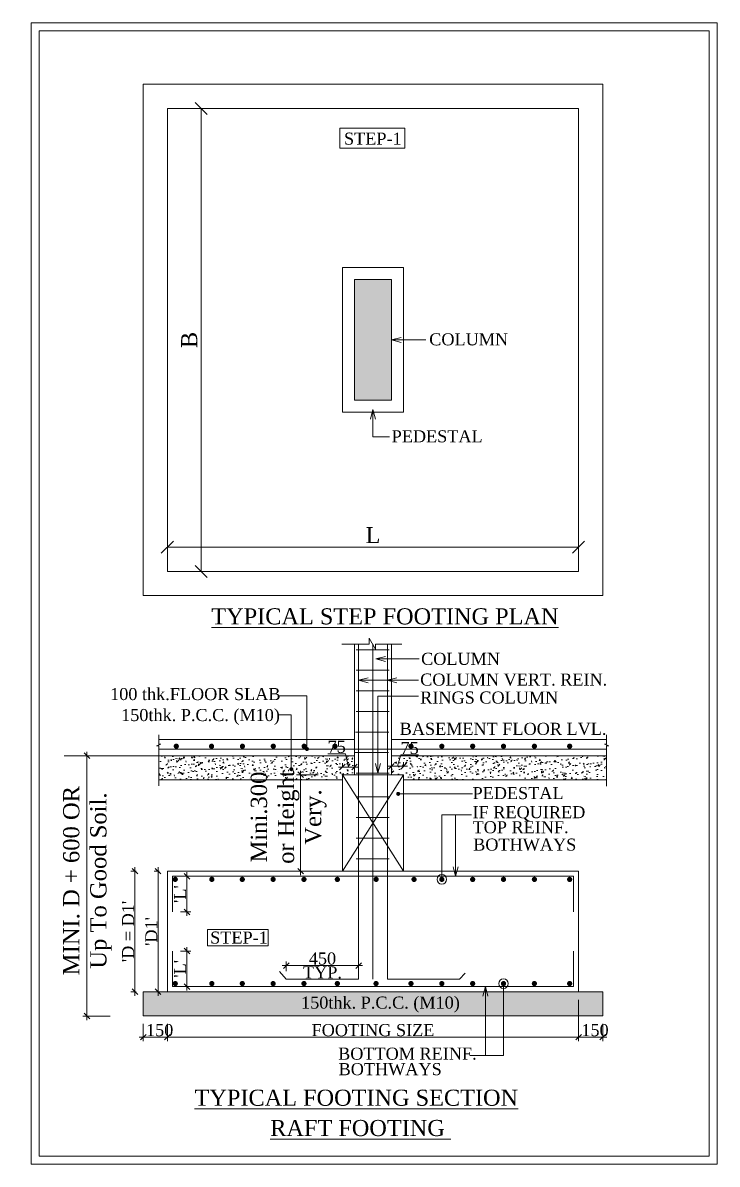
# Model space of a CAD drawing. Header units: inches. Extents: x 10943721 to 11147402, y -2794197 to -2693110.
# Drawn here: x 11053997 to 11058319, y -2745453 to -2738354 of the extents above; entities that cross this region are included whole.
import ezdxf

# ---------------------------------------------------------------- set-up
doc = ezdxf.new("R2010")
doc.units = ezdxf.units.IN
doc.header["$LTSCALE"] = 0.5
doc.header["$MEASUREMENT"] = 0
doc.header["$PDMODE"] = 34
doc.header["$PDSIZE"] = 50
doc.linetypes.add('HIDDEN', pattern=[9.525, 6.35, -3.175])
doc.layers.get('0').update_dxf_attribs({"lineweight": 0})
for name, color, linetype, lineweight in [('S-FOUND-EXCAVATION', 253, 'HIDDEN', 0), ('S-FOUND-FOOTING', 7, 'Continuous', 0), ('S-FOUND-HATCH', 250, 'Continuous', 0), ('S-FOUND-PEDESTAL', 8, 'Continuous', 5), ('S-SECTION', 5, 'Continuous', 5), ('S-SECTION-DIM', 7, 'Continuous', 0), ('S-SECTION-MARK', 124, 'Continuous', 0), ('S-SECTION-TEXT', 7, 'Continuous', 0), ('S-SHEET TEXT TITLE', 1, 'Continuous', 0), ('S-STEEL', 1, 'Continuous', 9), ('S-STEEL-1', 1, 'Continuous', 0), ('S-STEEL-2', 6, 'Continuous', 0)]:
    doc.layers.add(name, color=color, linetype=linetype, lineweight=lineweight)
doc.styles.get("Standard").update_dxf_attribs({"font": 'times.ttf'})
doc.styles.add('TEXT', font='times.ttf')
doc.dimstyles.new('DIM FOOTING', dxfattribs={"dimtxt": 250, "dimasz": 150, "dimexe": 0.18, "dimexo": 0.0625, "dimgap": 50, "dimtad": 1, "dimtoh": 1, "dimdec": 0, "dimzin": 0, "dimdsep": 46, "dimtxsty": 'Standard', "dimblk": 'OBLIQUE', "dimcen": 0.09, "dimclrd": 256, "dimclre": 256, "dimclrt": 256, "dimadec": 0, "dimazin": 0, "dimtfac": 1, "dimtdec": 0, "dimtofl": 0, "dimtmove": 0, "dimatfit": 3, "dimfxl": 1, "dimtolj": 1, "dimtzin": 0, "dimlwd": -1, "dimlwe": -1, "dimarcsym": 0})
doc.dimstyles.new('SETU_1', dxfattribs={"dimtxt": 200, "dimasz": 150, "dimexe": 100, "dimexo": 50, "dimgap": 35, "dimtad": 1, "dimdec": 0, "dimzin": 0, "dimdsep": 46, "dimtxsty": 'Standard', "dimblk": 'OBLIQUE', "dimcen": 150, "dimdle": 25, "dimclrd": 4, "dimclre": 7, "dimclrt": 256, "dimadec": 0, "dimazin": 0, "dimtfac": 1, "dimtdec": 0, "dimtofl": 0, "dimtmove": 1, "dimatfit": 3, "dimfxl": 1, "dimtolj": 1, "dimtzin": 0, "dimlwd": -1, "dimlwe": 5, "dimarcsym": 1})
doc.dimstyles.get("Standard").update_dxf_attribs({"dimtxt": 0.18, "dimasz": 0.18, "dimexe": 0.18, "dimexo": 0.0625, "dimgap": 0.09, "dimtad": 0, "dimtih": 1, "dimtoh": 1, "dimdec": 4, "dimzin": 0, "dimdsep": 46, "dimtxsty": 'Standard', "dimcen": 0.09, "dimadec": 0, "dimazin": 0, "dimtfac": 1, "dimtdec": 4, "dimtofl": 0, "dimtmove": 0, "dimatfit": 3, "dimfxl": 1, "dimtolj": 1, "dimtzin": 0, "dimarcsym": 0})
pattern_1 = [(50, (4650549.79, 12268872.94), (91.0923345, -7.96954277), [9.525, -104.775]), (355, (4650549.79, 12268872.94), (-17.6217107, 95.5284226), [7.62, -83.8202921]), (100.4514447, (4650557.38, 12268872.27), (73.47062355, 87.55887596), [8.0950044, -89.0451223]), (46.1842, (4650549.79, 12268898.34), (135.53952045, -21.021164), [14.2875, -157.1625]), (96.6355576, (4650561.09, 12268896.59), (118.702067, 123.7130623), [12.1425116, -133.5678041]), (351.1841512, (4650549.8, 12268898.34), (118.702067, 123.7130623), [11.4299835, -125.729866]), (21, (4650562.49, 12268891.99), (75.80719563, -51.1325991), [9.525, -104.775]), (326, (4650562.49, 12268891.99), (30.9010142, 92.09398306), [7.62, -83.82]), (71.451445, (4650568.81, 12268887.73), (106.70820964, 40.96138444), [8.0950044, -89.0449688]), (37.5, (4650549.793, 12268872.937), (1.544301625, 42.277519437), [0, -82.804, 0, -85.09, 0, -84.1375]), (7.5, (4650549.793, 12268872.937), (33.40983126, 50.09028741), [0, -48.514, 0, -80.899, 0, -32.0675]), (327.5, (4650521.472, 12268872.937), (67.79529758, -2.864371996), [0, -31.75, 0, -99.06, 0, -131.445]), (317.5, (4650508.77, 12268872.94), (74.0645907, 12.71324552), [0, -41.275, 0, -65.786, 0, -93.345])]

# ---------------------------------------------------------------- blocks, each defined once
blk = doc.blocks.new('_Oblique')
at = {"color": 0, "linetype": 'ByBlock', "lineweight": -2}
blk.add_line((-0.5, -0.5), (0.5, 0.5), dxfattribs=at)
blk = doc.blocks.new('*D18')
at = {"layer": 'Defpoints', "color": 0, "ltscale": 75, "transparency": 16777216}
for p in [(11054896.6, -2741615.2), (11057456.6, -2741615.2), (11057456.6, -2741615.2)]:
    blk.add_point(p, dxfattribs=at)
at = {"layer": 'S-SECTION-DIM', "ltscale": 75, "transparency": 16777216}
for p, q in [((11054896.6, -2741615.2), (11054896.6, -2741615.1)), ((11054896.6, -2741615.2), (11057456.6, -2741615.2)), ((11057456.6, -2741615.2), (11057456.6, -2741615.1))]:
    blk.add_line(p, q, dxfattribs=at)
at = {"layer": 'S-SECTION-DIM', "ltscale": 75, "transparency": 16777216, "xscale": 75, "yscale": 75, "zscale": 75, "rotation": 180}
blk.add_blockref('_Oblique', (11054896.6, -2741615.2), dxfattribs=at)
at = {"layer": 'S-SECTION-DIM', "ltscale": 75, "transparency": 16777216, "xscale": 75, "yscale": 75, "zscale": 75}
blk.add_blockref('_Oblique', (11057456.6, -2741615.2), dxfattribs=at)
at = {"layer": 'S-SECTION-DIM', "ltscale": 75, "transparency": 16777216, "insert": (11056176.6, -2741540.2), "char_height": 100, "attachment_point": 5}
blk.add_mtext('\\A1;{\\C30;L}', dxfattribs=at)
blk = doc.blocks.new('*D17')
at = {"layer": 'Defpoints', "color": 0, "ltscale": 75, "transparency": 16777216}
for p in [(11055107.7, -2738886.3), (11055107.7, -2738886.3), (11055107.7, -2741766.3)]:
    blk.add_point(p, dxfattribs=at)
at = {"layer": 'S-SECTION-DIM', "ltscale": 75, "transparency": 16777216}
for p, q in [((11055107.7, -2738886.3), (11055107.9, -2738886.3)), ((11055107.7, -2741766.3), (11055107.7, -2738886.3)), ((11055107.7, -2741766.3), (11055107.9, -2741766.3))]:
    blk.add_line(p, q, dxfattribs=at)
at = {"layer": 'S-SECTION-DIM', "ltscale": 75, "transparency": 16777216, "xscale": 75, "yscale": 75, "zscale": 75}
for p, rotation in [((11055107.7, -2738886.3), 90), ((11055107.7, -2741766.3), 270)]:
    blk.add_blockref('_Oblique', p, dxfattribs=dict(at, rotation=rotation))
at = {"layer": 'S-SECTION-DIM', "ltscale": 75, "transparency": 16777216, "insert": (11055032.7, -2740326.3), "char_height": 100, "attachment_point": 5, "rotation": 90}
blk.add_mtext('\\A1;{\\C30;B}', dxfattribs=at)
blk = doc.blocks.new('*D16')
at = {"layer": 'Defpoints', "color": 0, "transparency": 16777216}
for p in [(11056061.6, -2742982.9), (11055986.6, -2743030.3), (11056061.6, -2743030.3)]:
    blk.add_point(p, dxfattribs=at)
at = {"layer": 'S-SECTION-DIM', "color": 7, "transparency": 16777216}
for p, q in [((11056005.4, -2742900.5), (11055896.1, -2742900.5)), ((11056024.1, -2742982.9), (11056005.4, -2742900.5)), ((11055961.6, -2742982.9), (11056086.6, -2742982.9))]:
    blk.add_line(p, q, dxfattribs=at)
at = {"layer": 'S-SECTION-DIM', "color": 7, "lineweight": 5, "transparency": 16777216}
for p, q in [((11055986.6, -2742980.3), (11055986.6, -2742957.9)), ((11056061.6, -2742980.3), (11056061.6, -2742957.9))]:
    blk.add_line(p, q, dxfattribs=at)
at = {"layer": 'S-SECTION-DIM', "color": 7, "transparency": 16777216, "xscale": 35, "yscale": 35, "zscale": 35, "rotation": 180}
blk.add_blockref('_Oblique', (11055986.6, -2742982.9), dxfattribs=at)
at = {"layer": 'S-SECTION-DIM', "color": 7, "transparency": 16777216, "xscale": 35, "yscale": 35, "zscale": 35}
blk.add_blockref('_Oblique', (11056061.6, -2742982.9), dxfattribs=at)
at = {"layer": 'S-SECTION-DIM', "color": 7, "transparency": 16777216, "insert": (11055950.8, -2742857.2), "char_height": 75, "attachment_point": 5, "style": 'TEXT'}
blk.add_mtext('\\A1;75', dxfattribs=at)
blk = doc.blocks.new('*D15')
at = {"layer": 'Defpoints', "color": 0, "transparency": 16777216}
for p in [(11056291.6, -2742978.2), (11056291.6, -2743030.3), (11056366.6, -2743030.3)]:
    blk.add_point(p, dxfattribs=at)
at = {"layer": 'S-SECTION-DIM', "color": 7, "transparency": 16777216}
for p, q in [((11056329.1, -2742978.2), (11056350.3, -2742907.5)), ((11056350.3, -2742907.5), (11056459.6, -2742907.5)), ((11056391.6, -2742978.2), (11056266.6, -2742978.2))]:
    blk.add_line(p, q, dxfattribs=at)
at = {"layer": 'S-SECTION-DIM', "color": 7, "lineweight": 5, "transparency": 16777216}
for p, q in [((11056291.6, -2742980.3), (11056291.6, -2742953.2)), ((11056366.6, -2742980.3), (11056366.6, -2742953.2))]:
    blk.add_line(p, q, dxfattribs=at)
at = {"layer": 'S-SECTION-DIM', "color": 7, "transparency": 16777216, "xscale": 35, "yscale": 35, "zscale": 35, "rotation": 180}
blk.add_blockref('_Oblique', (11056291.6, -2742978.2), dxfattribs=at)
at = {"layer": 'S-SECTION-DIM', "color": 7, "transparency": 16777216, "xscale": 35, "yscale": 35, "zscale": 35}
blk.add_blockref('_Oblique', (11056366.6, -2742978.2), dxfattribs=at)
at = {"layer": 'S-SECTION-DIM', "color": 7, "transparency": 16777216, "insert": (11056405, -2742864.2), "char_height": 75, "attachment_point": 5, "style": 'TEXT'}
blk.add_mtext('\\A1;75', dxfattribs=at)
blk = doc.blocks.new('*D14')
at = {"layer": 'Defpoints', "color": 0, "transparency": 16777216}
for p in [(11054687.3, -2742912.3, 0), (11054395.7, -2744531.3), (11054590.6, -2744531.3, 0)]:
    blk.add_point(p, dxfattribs=at)
at = {"layer": 'S-SECTION-DIM', "color": 7, "lineweight": 5, "transparency": 16777216}
for p, q in [((11054637.3, -2742912.3), (11054370.7, -2742912.3)), ((11054540.6, -2744531.3), (11054370.7, -2744531.3))]:
    blk.add_line(p, q, dxfattribs=at)
at = {"layer": 'S-SECTION-DIM', "color": 7, "transparency": 16777216}
blk.add_line((11054395.7, -2742887.3), (11054395.7, -2744556.3), dxfattribs=at)
at = {"layer": 'S-SECTION-DIM', "color": 7, "transparency": 16777216, "xscale": 35, "yscale": 35, "zscale": 35}
for p, rotation in [((11054395.7, -2742912.3), 90), ((11054395.7, -2744531.3), 270)]:
    blk.add_blockref('_Oblique', p, dxfattribs=dict(at, rotation=rotation))
at = {"layer": 'S-SECTION-DIM', "color": 7, "transparency": 16777216, "insert": (11054399, -2743688.8), "char_height": 75, "attachment_point": 5, "rotation": 90, "style": 'TEXT'}
blk.add_mtext('\\A1;{\\H1.35x;MINI. D + 600 OR\\PUp To Good Soil.}', dxfattribs=at)
blk = doc.blocks.new('*D13')
at = {"layer": 'Defpoints', "color": 0, "transparency": 16777216}
for p in [(11054928.6, -2744127), (11054928.6, -2744348.3), (11055018.2, -2744348.3)]:
    blk.add_point(p, dxfattribs=at)
at = {"layer": 'S-SECTION-DIM', "color": 7, "lineweight": 5, "transparency": 16777216}
for p, q in [((11054978.6, -2744127), (11055043.2, -2744127)), ((11054978.6, -2744348.3), (11055043.2, -2744348.3))]:
    blk.add_line(p, q, dxfattribs=at)
at = {"layer": 'S-SECTION-DIM', "color": 7, "transparency": 16777216}
blk.add_line((11055018.2, -2744102), (11055018.2, -2744373.3), dxfattribs=at)
at = {"layer": 'S-SECTION-DIM', "color": 7, "transparency": 16777216, "xscale": 35, "yscale": 35, "zscale": 35}
for p, rotation in [((11055018.2, -2744127), 90), ((11055018.2, -2744348.3), 270)]:
    blk.add_blockref('_Oblique', p, dxfattribs=dict(at, rotation=rotation))
at = {"layer": 'S-SECTION-DIM', "color": 7, "transparency": 16777216, "insert": (11054975.7, -2744237.7), "char_height": 75, "attachment_point": 5, "rotation": 90, "style": 'TEXT'}
blk.add_mtext("\\A1;{\\C256;'L'}", dxfattribs=at)
blk = doc.blocks.new('*D12')
at = {"layer": 'Defpoints', "color": 0, "transparency": 16777216}
for p in [(11054896.6, -2743630.3), (11054839, -2744380.3), (11054896.6, -2744380.3)]:
    blk.add_point(p, dxfattribs=at)
at = {"layer": 'S-SECTION-DIM', "color": 7, "lineweight": 5, "transparency": 16777216}
for p, q in [((11054846.6, -2743630.3), (11054814, -2743630.3)), ((11054846.6, -2744380.3), (11054814, -2744380.3))]:
    blk.add_line(p, q, dxfattribs=at)
at = {"layer": 'S-SECTION-DIM', "color": 7, "transparency": 16777216}
blk.add_line((11054839, -2743605.3), (11054839, -2744405.3), dxfattribs=at)
at = {"layer": 'S-SECTION-DIM', "color": 7, "transparency": 16777216, "xscale": 35, "yscale": 35, "zscale": 35}
for p, rotation in [((11054839, -2743630.3), 90), ((11054839, -2744380.3), 270)]:
    blk.add_blockref('_Oblique', p, dxfattribs=dict(at, rotation=rotation))
at = {"layer": 'S-SECTION-DIM', "color": 7, "transparency": 16777216, "insert": (11054796.5, -2744005.3), "char_height": 75, "attachment_point": 5, "rotation": 90, "style": 'TEXT'}
blk.add_mtext("\\A1;{\\C256;'D1'}", dxfattribs=at)
blk = doc.blocks.new('*D11')
at = {"layer": 'Defpoints', "color": 0, "transparency": 16777216}
for p in [(11055637.2, -2744217.2), (11055637.2, -2744301.5), (11056087.2, -2744301.5)]:
    blk.add_point(p, dxfattribs=at)
at = {"layer": 'S-SECTION-DIM', "color": 7, "lineweight": 5, "transparency": 16777216}
for p, q in [((11055637.2, -2744251.5), (11055637.2, -2744192.2)), ((11056087.2, -2744251.5), (11056087.2, -2744192.2))]:
    blk.add_line(p, q, dxfattribs=at)
at = {"layer": 'S-SECTION-DIM', "color": 7, "transparency": 16777216}
blk.add_line((11056112.2, -2744217.2), (11055612.2, -2744217.2), dxfattribs=at)
at = {"layer": 'S-SECTION-DIM', "color": 7, "transparency": 16777216, "xscale": 35, "yscale": 35, "zscale": 35, "rotation": 180}
blk.add_blockref('_Oblique', (11055637.2, -2744217.2), dxfattribs=at)
at = {"layer": 'S-SECTION-DIM', "color": 7, "transparency": 16777216, "xscale": 35, "yscale": 35, "zscale": 35}
blk.add_blockref('_Oblique', (11056087.2, -2744217.2), dxfattribs=at)
at = {"layer": 'S-SECTION-DIM', "color": 7, "transparency": 16777216, "char_height": 75, "attachment_point": 5, "style": 'TEXT'}
for s, insert in [('\\A1;450', (11055862.2, -2744174)), ('\\A1;TYP.', (11055862.2, -2744260.4))]:
    blk.add_mtext(s, dxfattribs=dict(at, insert=insert))
blk = doc.blocks.new('*D10')
at = {"layer": 'Defpoints', "color": 0, "transparency": 16777216}
for p in [(11054746.6, -2744530.3), (11054896.6, -2744530.3), (11054896.6, -2744662.6)]:
    blk.add_point(p, dxfattribs=at)
at = {"layer": 'S-SECTION-DIM', "color": 7, "lineweight": 5, "transparency": 16777216}
for p, q in [((11054746.6, -2744580.3), (11054746.6, -2744687.6)), ((11054896.6, -2744580.3), (11054896.6, -2744687.6))]:
    blk.add_line(p, q, dxfattribs=at)
at = {"layer": 'S-SECTION-DIM', "color": 7, "transparency": 16777216}
blk.add_line((11054721.6, -2744662.6), (11054921.6, -2744662.6), dxfattribs=at)
at = {"layer": 'S-SECTION-DIM', "color": 7, "transparency": 16777216, "xscale": 35, "yscale": 35, "zscale": 35, "rotation": 180}
blk.add_blockref('_Oblique', (11054746.6, -2744662.6), dxfattribs=at)
at = {"layer": 'S-SECTION-DIM', "color": 7, "transparency": 16777216, "xscale": 35, "yscale": 35, "zscale": 35}
blk.add_blockref('_Oblique', (11054896.6, -2744662.6), dxfattribs=at)
at = {"layer": 'S-SECTION-DIM', "color": 7, "transparency": 16777216, "insert": (11054848.6, -2744619.4), "char_height": 75, "attachment_point": 5, "style": 'TEXT'}
blk.add_mtext('\\A1;150', dxfattribs=at)
blk = doc.blocks.new('*D9')
at = {"layer": 'Defpoints', "color": 0, "transparency": 16777216}
for p in [(11057456.6, -2744380.3), (11054896.6, -2744530.3), (11057456.6, -2744662.6)]:
    blk.add_point(p, dxfattribs=at)
at = {"layer": 'S-SECTION-DIM', "color": 7, "lineweight": 5, "transparency": 16777216}
for p, q in [((11057456.6, -2744430.3), (11057456.6, -2744687.6)), ((11054896.6, -2744580.3), (11054896.6, -2744687.6))]:
    blk.add_line(p, q, dxfattribs=at)
at = {"layer": 'S-SECTION-DIM', "color": 7, "transparency": 16777216}
blk.add_line((11054871.6, -2744662.6), (11057481.6, -2744662.6), dxfattribs=at)
at = {"layer": 'S-SECTION-DIM', "color": 7, "transparency": 16777216, "xscale": 35, "yscale": 35, "zscale": 35, "rotation": 180}
blk.add_blockref('_Oblique', (11054896.6, -2744662.6), dxfattribs=at)
at = {"layer": 'S-SECTION-DIM', "color": 7, "transparency": 16777216, "xscale": 35, "yscale": 35, "zscale": 35}
blk.add_blockref('_Oblique', (11057456.6, -2744662.6), dxfattribs=at)
at = {"layer": 'S-SECTION-DIM', "color": 7, "transparency": 16777216, "insert": (11056176.6, -2744619.2), "char_height": 75, "attachment_point": 5, "style": 'TEXT'}
blk.add_mtext('\\A1;{\\C256;FOOTING SIZE}', dxfattribs=at)
blk = doc.blocks.new('*D8')
at = {"layer": 'Defpoints', "color": 0, "transparency": 16777216}
for p in [(11057456.6, -2744530.3), (11057606.6, -2744530.3), (11057606.6, -2744662.6)]:
    blk.add_point(p, dxfattribs=at)
at = {"layer": 'S-SECTION-DIM', "color": 7, "lineweight": 5, "transparency": 16777216}
for p, q in [((11057456.6, -2744580.3), (11057456.6, -2744687.6)), ((11057606.6, -2744580.3), (11057606.6, -2744687.6))]:
    blk.add_line(p, q, dxfattribs=at)
at = {"layer": 'S-SECTION-DIM', "color": 7, "transparency": 16777216}
blk.add_line((11057431.6, -2744662.6), (11057631.6, -2744662.6), dxfattribs=at)
at = {"layer": 'S-SECTION-DIM', "color": 7, "transparency": 16777216, "xscale": 35, "yscale": 35, "zscale": 35, "rotation": 180}
blk.add_blockref('_Oblique', (11057456.6, -2744662.6), dxfattribs=at)
at = {"layer": 'S-SECTION-DIM', "color": 7, "transparency": 16777216, "xscale": 35, "yscale": 35, "zscale": 35}
blk.add_blockref('_Oblique', (11057606.6, -2744662.6), dxfattribs=at)
at = {"layer": 'S-SECTION-DIM', "color": 7, "transparency": 16777216, "insert": (11057558.6, -2744619.4), "char_height": 75, "attachment_point": 5, "style": 'TEXT'}
blk.add_mtext('\\A1;150', dxfattribs=at)
blk = doc.blocks.new('*D7')
at = {"layer": 'Defpoints', "color": 0, "transparency": 16777216}
for p in [(11054752.2, -2743630.3), (11054694.6, -2744380.3), (11054752.2, -2744380.3)]:
    blk.add_point(p, dxfattribs=at)
at = {"layer": 'S-SECTION-DIM', "color": 7, "lineweight": 5, "transparency": 16777216}
for p, q in [((11054702.2, -2743630.3), (11054669.6, -2743630.3)), ((11054702.2, -2744380.3), (11054669.6, -2744380.3))]:
    blk.add_line(p, q, dxfattribs=at)
at = {"layer": 'S-SECTION-DIM', "color": 7, "transparency": 16777216}
blk.add_line((11054694.6, -2743605.3), (11054694.6, -2744405.3), dxfattribs=at)
at = {"layer": 'S-SECTION-DIM', "color": 7, "transparency": 16777216, "xscale": 35, "yscale": 35, "zscale": 35}
for p, rotation in [((11054694.6, -2743630.3), 90), ((11054694.6, -2744380.3), 270)]:
    blk.add_blockref('_Oblique', p, dxfattribs=dict(at, rotation=rotation))
at = {"layer": 'S-SECTION-DIM', "color": 7, "transparency": 16777216, "insert": (11054652.1, -2744005.3), "char_height": 75, "attachment_point": 5, "rotation": 90, "style": 'TEXT'}
blk.add_mtext("\\A1;{\\C256;'D = D1'}", dxfattribs=at)
blk = doc.blocks.new('*D6')
at = {"layer": 'Defpoints', "color": 0, "transparency": 16777216}
for p in [(11054928.6, -2743662.3), (11055018.2, -2743662.3), (11054928.6, -2743883.7)]:
    blk.add_point(p, dxfattribs=at)
at = {"layer": 'S-SECTION-DIM', "color": 7, "lineweight": 5, "transparency": 16777216}
for p, q in [((11054978.6, -2743662.3), (11055043.2, -2743662.3)), ((11054978.6, -2743883.7), (11055043.2, -2743883.7))]:
    blk.add_line(p, q, dxfattribs=at)
at = {"layer": 'S-SECTION-DIM', "color": 7, "transparency": 16777216}
blk.add_line((11055018.2, -2743908.7), (11055018.2, -2743637.3), dxfattribs=at)
at = {"layer": 'S-SECTION-DIM', "color": 7, "transparency": 16777216, "xscale": 35, "yscale": 35, "zscale": 35}
for p, rotation in [((11055018.2, -2743662.3), 90), ((11055018.2, -2743883.7), 270)]:
    blk.add_blockref('_Oblique', p, dxfattribs=dict(at, rotation=rotation))
at = {"layer": 'S-SECTION-DIM', "color": 7, "transparency": 16777216, "insert": (11054975.7, -2743773), "char_height": 75, "attachment_point": 5, "rotation": 90, "style": 'TEXT'}
blk.add_mtext("\\A1;{\\C256;'L'}", dxfattribs=at)
blk = doc.blocks.new('*D5')
at = {"layer": 'Defpoints', "color": 0, "transparency": 16777216}
for p in [(11055886, -2743030.3), (11055725.7, -2743630.3), (11055886, -2743630.3)]:
    blk.add_point(p, dxfattribs=at)
at = {"layer": 'S-SECTION-DIM', "color": 7, "lineweight": 5, "transparency": 16777216}
for p, q in [((11055836, -2743030.3), (11055700.7, -2743030.3)), ((11055836, -2743630.3), (11055700.7, -2743630.3))]:
    blk.add_line(p, q, dxfattribs=at)
at = {"layer": 'S-SECTION-DIM', "color": 7, "transparency": 16777216}
blk.add_line((11055725.7, -2743005.3), (11055725.7, -2743655.3), dxfattribs=at)
at = {"layer": 'S-SECTION-DIM', "color": 7, "transparency": 16777216, "xscale": 35, "yscale": 35, "zscale": 35}
for p, rotation in [((11055725.7, -2743030.3), 90), ((11055725.7, -2743630.3), 270)]:
    blk.add_blockref('_Oblique', p, dxfattribs=dict(at, rotation=rotation))
at = {"layer": 'S-SECTION-DIM', "color": 7, "transparency": 16777216, "insert": (11055651.7, -2743293.6), "char_height": 75, "attachment_point": 5, "rotation": 90, "style": 'TEXT'}
blk.add_mtext('\\A1;{\\H1.35x;\\C256;Mini.300 \\Por Height \\PVery.}', dxfattribs=at)

msp = doc.modelspace()

# ---------------------------------------------------------------- hatches: boundary and pattern name
at = {"layer": 'S-FOUND-HATCH', "lineweight": 0}
h = msp.add_hatch(color=256, dxfattribs=at)
h.dxf.hatch_style = 1
h.paths.add_polyline_path([(11056061.6, -2739951.3), (11056291.6, -2739951.3), (11056291.6, -2740701.3), (11056061.6, -2740701.3)])
at = {"layer": 'S-FOUND-HATCH'}
h = msp.add_hatch(dxfattribs=at)
h.set_pattern_fill('AR-CONC', color=256, scale=0.5)
h.set_pattern_definition(pattern_1)
h.paths.add_polyline_path([(11056061.6, -2742912.3), (11054843.3, -2742912.3), (11054843.3, -2743062.3), (11055986.6, -2743062.3), (11055986.6, -2743030.3), (11056061.6, -2743030.3)])
h = msp.add_hatch(dxfattribs=at)
h.set_pattern_fill('AR-CONC', color=256, scale=0.5)
h.set_pattern_definition(pattern_1)
h.paths.add_polyline_path([(11057630.4, -2742912.3), (11056291.6, -2742912.3), (11056291.6, -2743030.3), (11056366.6, -2743030.3), (11056366.6, -2743062.3), (11057630.4, -2743062.3)])
h = msp.add_hatch(dxfattribs=at)
h.set_pattern_fill('AR-CONC', color=256, scale=16)
h.set_pattern_definition([(50, (10961056.25, -2711704.7), (114.76163, -10.04034), [12, -132]), (355, (10961056.25, -2711704.7), (-22.20021, 120.35074), [9.6, -105.6]), (100.45144, (10961065.81, -2711705.54), (92.56142, 110.3104), [10.19843, -112.18274]), (46.1842, (10961056.25, -2711672.7), (170.75861, -26.48309), [18, -198]), (96.63564, (10961070.48, -2711674.91), (149.5459, 155.85898), [15.29765, -168.2742]), (351.18416, (10961056.25, -2711672.7), (149.5459, 155.85898), [14.4, -158.4]), (21, (10961072.25, -2711680.7), (95.50513, -64.41902), [12, -132]), (326, (10961072.25, -2711680.7), (38.93045, 116.02401), [9.6, -105.6]), (71.45144, (10961080.21, -2711686.07), (134.43558, 51.60498), [10.19843, -112.18274]), (37.5, (10961056.25, -2711704.705), (1.945577, 53.263017), [0, -104.32, 0, -107.2, 0, -106]), (7.5, (10961056.25, -2711704.705), (42.091126, 63.105874), [0, -61.12, 0, -101.92, 0, -40.4]), (327.5, (10961020.57, -2711704.705), (85.41159, -3.60878), [0, -40, 0, -124.8, 0, -165.6]), (317.5, (10961004.57, -2711704.705), (93.30979, 16.016797), [0, -52, 0, -82.88, 0, -117.6])])
h.paths.add_polyline_path([(11054746.6, -2744380.3), (11054746.6, -2744530.3), (11057606.6, -2744530.3), (11057606.6, -2744380.3)])

# ---------------------------------------------------------------- linework, layer by layer
at = {"elevation": 0}
for points in [[(11054049.7, -2738354.1), (11058319.2, -2738354.1), (11058319.2, -2745452.5), (11054049.7, -2745452.5)], [(11054099, -2738403.4), (11058269.9, -2738403.4), (11058269.9, -2745403.3), (11054099, -2745403.3)], [(11055146.5, -2743993.4), (11055523.9, -2743993.4), (11055523.9, -2744094.8), (11055146.5, -2744094.8)]]:
    msp.add_lwpolyline(points, close=True, dxfattribs=at)
at = {"color": 30, "elevation": 0}
msp.add_lwpolyline([(11055970.3, -2739010.1), (11056374, -2739010.1), (11056374, -2739133.6), (11055970.3, -2739133.6)], close=True, dxfattribs=at)
at = {"layer": 'S-FOUND-EXCAVATION', "elevation": 0}
msp.add_lwpolyline([(11054746.6, -2741916.3), (11057606.6, -2741916.3), (11057606.6, -2738736.3), (11054746.6, -2738736.3)], close=True, dxfattribs=at)
at = {"layer": 'S-FOUND-FOOTING', "color": 30, "elevation": 0}
msp.add_lwpolyline([(11054896.6, -2741766.3), (11057456.6, -2741766.3), (11057456.6, -2738886.3), (11054896.6, -2738886.3)], close=True, dxfattribs=at)
at = {"layer": 'S-FOUND-HATCH'}
for p, q in [((11055986.6, -2743030.3, 0), (11056366.6, -2743630.3, 0)), ((11055986.6, -2743630.3, 0), (11056366.6, -2743030.3, 0))]:
    msp.add_line(p, q, dxfattribs=at)
at = {"layer": 'S-FOUND-PEDESTAL', "elevation": 0}
msp.add_lwpolyline([(11055986.6, -2739876.3), (11056366.6, -2739876.3), (11056366.6, -2740776.3), (11055986.6, -2740776.3)], close=True, dxfattribs=at)
at = {"layer": 'S-SECTION', "linetype": 'ByBlock', "ltscale": 15}
for p, q in [((11056061.6, -2743030.3, 0), (11056061.6, -2742217.9, 0)), ((11056291.6, -2743030.3, 0), (11056291.6, -2742217.9, 0)), ((11056061.6, -2742812.3, 0), (11054843.3, -2742812.3, 0)), ((11057630.4, -2742812.3, 0), (11056291.6, -2742812.3, 0)), ((11054843.3, -2742912.3, 0), (11054254.2, -2742912.3, 0)), ((11056061.6, -2742912.3, 0), (11054843.3, -2742912.3, 0)), ((11057630.4, -2742912.3, 0), (11056291.6, -2742912.3, 0)), ((11055986.6, -2743062.3, 0), (11054843.3, -2743062.3, 0)), ((11057630.4, -2743062.3, 0), (11056366.6, -2743062.3, 0)), ((11054896.6, -2743630.3, 0), (11054896.6, -2744380.3, 0)), ((11054896.6, -2743630.3, 0), (11055986.6, -2743630.3, 0)), ((11056366.6, -2743630.3, 0), (11057456.6, -2743630.3, 0)), ((11057456.6, -2743630.3, 0), (11057456.6, -2744380.3, 0)), ((11057456.6, -2744380.3, 0), (11054896.6, -2744380.3, 0))]:
    msp.add_line(p, q, dxfattribs=at)
at = {"layer": 'S-SECTION', "elevation": 0}
msp.add_lwpolyline([(11056061.6, -2739951.3), (11056291.6, -2739951.3), (11056291.6, -2740701.3), (11056061.6, -2740701.3)], close=True, dxfattribs=at)
at = {"layer": 'S-SECTION', "linetype": 'ByBlock', "ltscale": 15, "elevation": 0}
for points in [[(11055983.6, -2742217.9), (11056152.2, -2742217.9), (11056152.2, -2742181.6), (11056193.2, -2742248.7), (11056193.2, -2742217.9), (11056356, -2742217.9)], [(11054843.3, -2743099.5), (11054843.3, -2742851.1), (11054829.3, -2742851.1), (11054855.1, -2742839.7), (11054843.3, -2742839.7), (11054843.3, -2742782.3)], [(11057630.4, -2743101.8), (11057630.4, -2742851.1), (11057644.4, -2742851.1), (11057618.5, -2742839.7), (11057630.4, -2742839.7), (11057630.4, -2742782.3)]]:
    msp.add_lwpolyline(points, dxfattribs=at)
for points in [[(11055986.6, -2743030.3), (11056366.6, -2743030.3), (11056366.6, -2743630.3), (11055986.6, -2743630.3)], [(11057606.6, -2744380.3), (11057606.6, -2744530.3), (11054746.6, -2744530.3), (11054746.6, -2744380.3)]]:
    msp.add_lwpolyline(points, close=True, dxfattribs=at)
at = {"layer": 'S-STEEL', "linetype": 'ByBlock', "ltscale": 15}
for p, q in [((11056087.2, -2744301.5, 0), (11056087.2, -2742217.9, 0)), ((11056176.6, -2744301.5, 0), (11056176.6, -2742217.9, 0)), ((11056266, -2744301.5, 0), (11056266, -2742217.9, 0)), ((11054928.6, -2743883.7, 0), (11054928.6, -2743662.3, 0)), ((11057424.6, -2743662.3, 0), (11054928.6, -2743662.3, 0)), ((11055344.6, -2743662.3, 0), (11057008.6, -2743662.3, 0)), ((11057424.6, -2743883.7, 0), (11057424.6, -2743662.3, 0)), ((11054928.6, -2744127, 0), (11054928.6, -2744348.3, 0)), ((11057424.6, -2744127, 0), (11057424.6, -2744348.3, 0)), ((11055637.2, -2744301.5, 0), (11055594.1, -2744254.4, 0)), ((11056716, -2744301.5, 0), (11056749.4, -2744264.3, 0)), ((11056087.2, -2744301.5, 0), (11055637.2, -2744301.5, 0)), ((11056266, -2744301.5, 0), (11056716, -2744301.5, 0)), ((11057424.6, -2744348.3, 0), (11054928.6, -2744348.3, 0))]:
    msp.add_line(p, q, dxfattribs=at)
at = {"layer": 'S-STEEL-1'}
msp.add_line((11057630.4, -2742872.3, 0), (11054843.3, -2742872.3, 0), dxfattribs=at)
at = {"layer": 'S-STEEL-2', "linetype": 'ByBlock', "ltscale": 15}
for p, q in [((11056071, -2742253.1, 0), (11056277.8, -2742253.1, 0)), ((11056071, -2742381.1, 0), (11056277.8, -2742381.1, 0)), ((11056071, -2742509.1, 0), (11056277.8, -2742509.1, 0)), ((11056071, -2742637.1, 0), (11056277.8, -2742637.1, 0)), ((11056068.8, -2742765.1, 0), (11056275.7, -2742765.1, 0)), ((11056066.6, -2742893.1, 0), (11056273.5, -2742893.1, 0)), ((11056071, -2743021.1, 0), (11056277.8, -2743021.1, 0)), ((11056071, -2743168.7, 0), (11056277.8, -2743168.7, 0)), ((11056071, -2743296.7, 0), (11056277.8, -2743296.7, 0)), ((11056071, -2743424.7, 0), (11056277.8, -2743424.7, 0)), ((11056071, -2743552.7, 0), (11056277.8, -2743552.7, 0))]:
    msp.add_line(p, q, dxfattribs=at)
at = {"layer": 'S-STEEL-2', "const_width": 16.2, "elevation": 0}
for points in [[(11054944.1, -2742853.3, 1), (11054960.3, -2742853.3, 1)], [(11055163.7, -2742853.3, 1), (11055179.9, -2742853.3, 1)], [(11055355.9, -2742853.3, 1), (11055372.1, -2742853.3, 1)], [(11055547.9, -2742853.3, 1), (11055564.1, -2742853.3, 1)], [(11055739.9, -2742853.3, 1), (11055756.1, -2742853.3, 1)], [(11055931.9, -2742853.3, 1), (11055948.1, -2742853.3, 1)], [(11056421.2, -2742853.3, -1), (11056405, -2742853.3, -1)], [(11056613.2, -2742853.3, -1), (11056597, -2742853.3, -1)], [(11056805.2, -2742853.3, -1), (11056789, -2742853.3, -1)], [(11056997.2, -2742853.3, -1), (11056981, -2742853.3, -1)], [(11057189.5, -2742853.3, -1), (11057173.3, -2742853.3, -1)], [(11057409, -2742853.3, -1), (11057392.8, -2742853.3, -1)], [(11054953.9, -2743681.4, 1), (11054937.7, -2743681.4, 1)], [(11055181.6, -2743681.4, 1), (11055165.4, -2743681.4, 1)], [(11055371.1, -2743681.4, 1), (11055354.9, -2743681.4, 1)], [(11055563.1, -2743681.4, 1), (11055546.9, -2743681.4, 1)], [(11055755.1, -2743681.4, 1), (11055738.9, -2743681.4, 1)], [(11055962.9, -2743681.4, 1), (11055946.7, -2743681.4, 1)], [(11056204.1, -2743681.4, 1), (11056187.9, -2743681.4, 1)], [(11056440.2, -2743681.4, 1), (11056424, -2743681.4, 1)], [(11056613.2, -2743681.4, 1), (11056597, -2743681.4, 1)], [(11056805.2, -2743681.4, 1), (11056789, -2743681.4, 1)], [(11056997.2, -2743681.4, 1), (11056981, -2743681.4, 1)], [(11057189.5, -2743681.4, 1), (11057173.3, -2743681.4, 1)], [(11057409, -2743681.4, 1), (11057392.8, -2743681.4, 1)], [(11054953.9, -2744329.3, -1), (11054937.7, -2744329.3, -1)], [(11055181.6, -2744329.3, -1), (11055165.4, -2744329.3, -1)], [(11055371.1, -2744329.3, -1), (11055354.9, -2744329.3, -1)], [(11055563.1, -2744329.3, -1), (11055546.9, -2744329.3, -1)], [(11055755.1, -2744329.3, -1), (11055738.9, -2744329.3, -1)], [(11055962.9, -2744329.3, -1), (11055946.7, -2744329.3, -1)], [(11056203.8, -2744329.3, -1), (11056187.6, -2744329.3, -1)], [(11056421.2, -2744329.3, -1), (11056405, -2744329.3, -1)], [(11056613.2, -2744329.3, -1), (11056597, -2744329.3, -1)], [(11056805.2, -2744329.3, -1), (11056789, -2744329.3, -1)], [(11056997.2, -2744329.3, -1), (11056981, -2744329.3, -1)], [(11057189.5, -2744329.3, -1), (11057173.3, -2744329.3, -1)], [(11057409, -2744329.3, -1), (11057392.8, -2744329.3, -1)]]:
    msp.add_lwpolyline(points, format="xyb", close=True, dxfattribs=at)

# ---------------------------------------------------------------- texts
at = {"layer": 'S-SECTION-TEXT', "color": 30, "style": 'TEXT'}
msp.add_text('STEP-1', height=75, dxfattribs=at).set_placement((11055996.3, -2739111.8, 0))
at = {"layer": 'S-SECTION-TEXT', "style": 'TEXT'}
for s, p in [('COLUMN', (11056526.7, -2740360, 0)), ('PEDESTAL', (11056292.9, -2740963.2, 0)), ('COLUMN', (11056476.1, -2742347.2, 0)), ('COLUMN VERT. REIN.', (11056470.4, -2742476.2, 0)), ('100 thk.FLOOR SLAB', (11054540.4, -2742566.2, 0)), ('RINGS COLUMN', (11056470.4, -2742587.9, 0)), ('150thk. P.C.C. (M10)', (11054609, -2742696.7, 0)), ('BASEMENT FLOOR LVL.', (11056342.8, -2742782.4, 0)), ('PEDESTAL', (11056796.5, -2743182, 0)), ('IF REQUIRED', (11056796.5, -2743300.8, 0)), ('TOP REINF.', (11056796.5, -2743394.5, 0)), ('BOTHWAYS', (11056800.3, -2743502.4, 0)), ('STEP-1', (11055163.1, -2744080.8, 0)), ('150thk. P.C.C. (M10)', (11055729, -2744485.2, 0)), ('BOTTOM REINF.', (11055959.6, -2744802.7, 0)), ('BOTHWAYS', (11055962.6, -2744899, 0))]:
    msp.add_text(s, height=75, dxfattribs=at).set_placement(p)
at = {"layer": 'S-SHEET TEXT TITLE', "style": 'TEXT'}
for s, p in [('%%UTYPICAL STEP FOOTING PLAN', (11055170.5, -2742095.3, 0)), ('%%UTYPICAL FOOTING SECTION', (11055066, -2745089.2, 0)), ('%%URAFT FOOTING ', (11055537, -2745277.6, 0))]:
    msp.add_text(s, height=100, dxfattribs=at).set_placement(p)

# ---------------------------------------------------------------- dimensions: what is measured, and where the dimension line sits
at = {"layer": 'S-SECTION-DIM', "ltscale": 75}
dim = msp.add_linear_dim(base=(11055107.7, -2738886.3, 0), p1=(11055107.7, -2741766.3, 0), p2=(11055107.7, -2738886.3, 0), angle=270, text='{\\C30;B}', dimstyle='DIM FOOTING', override={"dimtxt": 100, "dimasz": 75, "dimgap": 25}, dxfattribs=at)
dim.commit()
dim.dimension.update_dxf_attribs({"geometry": '*D17', "text_midpoint": (11055032.7, -2740326.3, 0)})
dim = msp.add_linear_dim(base=(11057456.6, -2741615.2, 0), p1=(11054896.6, -2741615.2, 0), p2=(11057456.6, -2741615.2, 0), text='{\\C30;L}', dimstyle='DIM FOOTING', override={"dimtxt": 100, "dimasz": 75, "dimgap": 25}, dxfattribs=at)
dim.commit()
dim.dimension.update_dxf_attribs({"geometry": '*D18', "text_midpoint": (11056176.6, -2741540.2, 0)})
at = {"layer": 'S-SECTION-DIM'}
for base, p1, p2, picture, middle in [((11056061.6, -2742982.9, 0), (11055986.6, -2743030.3, 0), (11056061.6, -2743030.3, 0), '*D16', (11056000.4, -2742900.5, 0)), ((11054896.6, -2744662.6, 0), (11054746.6, -2744530.3, 0), (11054896.6, -2744530.3, 0), '*D10', (11054848.6, -2744662.6, 0)), ((11057606.6, -2744662.6, 0), (11057456.6, -2744530.3, 0), (11057606.6, -2744530.3, 0), '*D8', (11057558.6, -2744662.6, 0))]:
    dim = msp.add_linear_dim(base=base, p1=p1, p2=p2, dimstyle='SETU_1', override={"dimtxt": 75, "dimasz": 35, "dimexe": 25, "dimgap": 5, "dimtxsty": 'TEXT', "dimclrd": 7, "dimclrt": 7}, dxfattribs=at)
    dim.commit()
    dim.dimension.update_dxf_attribs({"geometry": picture, "text_midpoint": middle, "dimtype": 160})
dim = msp.add_linear_dim(base=(11056291.6, -2742978.2, 0), p1=(11056366.6, -2743030.3, 0), p2=(11056291.6, -2743030.3, 0), dimstyle='SETU_1', override={"dimtxt": 75, "dimasz": 35, "dimexe": 25, "dimgap": 5, "dimtxsty": 'TEXT', "dimclrd": 7, "dimclrt": 7}, dxfattribs=at)
dim.commit()
dim.dimension.update_dxf_attribs({"geometry": '*D15', "text_midpoint": (11056355.3, -2742864.2, 0)})
for base, p1, p2, text, picture, middle in [((11054395.7, -2744531.3, 0), (11054687.3, -2742912.3, 0), (11054590.6, -2744531.3, 0), '{\\H1.35x;MINI. D + 600 OR\\PUp To Good Soil.}', '*D14', (11054551.9, -2743688.8, 0)), ((11055725.7, -2743630.3, 0), (11055886, -2743030.3, 0), (11055886, -2743630.3, 0), '{\\H1.35x;\\C256;Mini.300 \\Por Height \\PVery.}', '*D5', (11055886, -2743293.6, 0))]:
    dim = msp.add_linear_dim(base=base, p1=p1, p2=p2, angle=90, text=text, dimstyle='SETU_1', override={"dimtxt": 75, "dimasz": 35, "dimexe": 25, "dimgap": 5, "dimtxsty": 'TEXT', "dimclrd": 7, "dimclrt": 7}, dxfattribs=at)
    dim.commit()
    dim.dimension.update_dxf_attribs({"geometry": picture, "text_midpoint": middle, "dimtype": 160})
for base, p1, p2, angle, text, picture, middle in [((11054694.6, -2744380.3, 0), (11054752.2, -2743630.3, 0), (11054752.2, -2744380.3, 0), 90, "{\\C256;'D = D1'}", '*D7', (11054652.1, -2744005.3, 0)), ((11054839, -2744380.3, 0), (11054896.6, -2743630.3, 0), (11054896.6, -2744380.3, 0), 90, "{\\C256;'D1'}", '*D12', (11054796.5, -2744005.3, 0)), ((11055018.2, -2743662.3, 0), (11054928.6, -2743883.7, 0), (11054928.6, -2743662.3, 0), 270, "{\\C256;'L'}", '*D6', (11054975.7, -2743773, 0)), ((11055018.2, -2744348.3, 0), (11054928.6, -2744127, 0), (11054928.6, -2744348.3, 0), 90, "{\\C256;'L'}", '*D13', (11054975.7, -2744237.7, 0))]:
    dim = msp.add_linear_dim(base=base, p1=p1, p2=p2, angle=angle, text=text, dimstyle='SETU_1', override={"dimtxt": 75, "dimasz": 35, "dimexe": 25, "dimgap": 5, "dimtxsty": 'TEXT', "dimclrd": 7, "dimclrt": 7}, dxfattribs=at)
    dim.commit()
    dim.dimension.update_dxf_attribs({"geometry": picture, "text_midpoint": middle})
for base, p1, p2, text, picture, middle in [((11055637.2, -2744217.2, 0), (11056087.2, -2744301.5, 0), (11055637.2, -2744301.5, 0), '<>\\XTYP.', '*D11', (11055862.2, -2744217.2, 0)), ((11057456.6, -2744662.6, 0), (11054896.6, -2744530.3, 0), (11057456.6, -2744380.3, 0), '{\\C256;FOOTING SIZE}', '*D9', (11056176.6, -2744619.2, 0))]:
    dim = msp.add_linear_dim(base=base, p1=p1, p2=p2, text=text, dimstyle='SETU_1', override={"dimtxt": 75, "dimasz": 35, "dimexe": 25, "dimgap": 5, "dimtxsty": 'TEXT', "dimclrd": 7, "dimclrt": 7}, dxfattribs=at)
    dim.commit()
    dim.dimension.update_dxf_attribs({"geometry": picture, "text_midpoint": middle})

# ---------------------------------------------------------------- leaders
at = {"layer": 'S-SECTION-MARK'}
for points, override in [([(11056291.6, -2740326.3, 0), (11056499.6, -2740326.3, 0), (11056505, -2740326.3, 0)], {"dimasz": 60, "dimgap": 0.15, "dimclrd": 256, "dimldrblk": 'Open30', "dimlwd": 0}), ([(11056176.6, -2740758.3, 0), (11056176.6, -2740928.6, 0), (11056278.8, -2740928.6, 0)], {"dimasz": 60, "dimgap": 0.15, "dimclrd": 256, "dimldrblk": 'Open30', "dimlwd": 0}), ([(11056194.5, -2742309.9, 0), (11056459.4, -2742309.9, 0), (11056464.8, -2742309.9, 0)], {"dimasz": 60, "dimgap": 0.15, "dimclrd": 256, "dimldrblk": 'Open30', "dimlwd": 0}), ([(11056087.2, -2742443, 0), (11056460.5, -2742443, 0), (11056459.2, -2742443, 0)], {"dimasz": 60, "dimgap": 0.15, "dimclrd": 256, "dimldrblk": 'Open30', "dimlwd": 0}), ([(11056265.8, -2742443, 0), (11056460.5, -2742443, 0), (11056459.2, -2742443, 0)], {"dimasz": 60, "dimgap": 0.15, "dimclrd": 256, "dimldrblk": 'Open30', "dimlwd": 0}), ([(11055765.4, -2742870.6, 0), (11055765.4, -2742540.4, 0), (11055587.5, -2742540.4, 0)], {"dimasz": 100, "dimgap": 0.15, "dimclrd": 256, "dimldrblk": 'DotSmall', "dimlwd": 0}), ([(11056206.9, -2743021.1, 0), (11056206.9, -2742542, 0), (11056459.2, -2742542, 0)], {"dimasz": 60, "dimgap": 0.15, "dimclrd": 256, "dimldrblk": 'Open30', "dimlwd": 0}), ([(11055668.3, -2742996, 0), (11055668.3, -2742658.8, 0), (11055587.5, -2742658.8, 0)], {"dimasz": 100, "dimgap": 0.15, "dimclrd": 256, "dimldrblk": 'DotSmall', "dimlwd": 0}), ([(11056333.5, -2743149.4, 0), (11056796.5, -2743149.4, 0), (11056333.5, -2743149.4, 0)], {"dimasz": 100, "dimgap": 0.15, "dimclrd": 256, "dimldrblk": 'DotSmall', "dimlwd": 0}), ([(11056605.1, -2743681.4, 0), (11056605.1, -2743278.9, 0), (11056788.8, -2743278.9, 0)], {"dimasz": 60, "dimgap": 0.15, "dimclrd": 256, "dimldrblk": 'Origin', "dimlwd": 0}), ([(11056690.7, -2743662.3, 0), (11056690.7, -2743278.9, 0), (11056788.8, -2743278.9, 0)], {"dimasz": 60, "dimgap": 0.15, "dimclrd": 256, "dimldrblk": 'Open30', "dimlwd": 0}), ([(11056989.1, -2744329.3, 0), (11056989.1, -2744776.1, 0), (11056781.5, -2744776.1, 0)], {"dimasz": 60, "dimgap": 0.15, "dimclrd": 256, "dimldrblk": 'Origin', "dimlwd": 0}), ([(11056876.7, -2744348.3, 0), (11056876.7, -2744776.1, 0), (11056781.5, -2744776.1, 0)], {"dimasz": 60, "dimgap": 0.15, "dimclrd": 256, "dimldrblk": 'Open30', "dimlwd": 0})]:
    msp.add_leader(points, dimstyle='Standard', override=override, dxfattribs=at)

doc.saveas('drawing.dxf')
